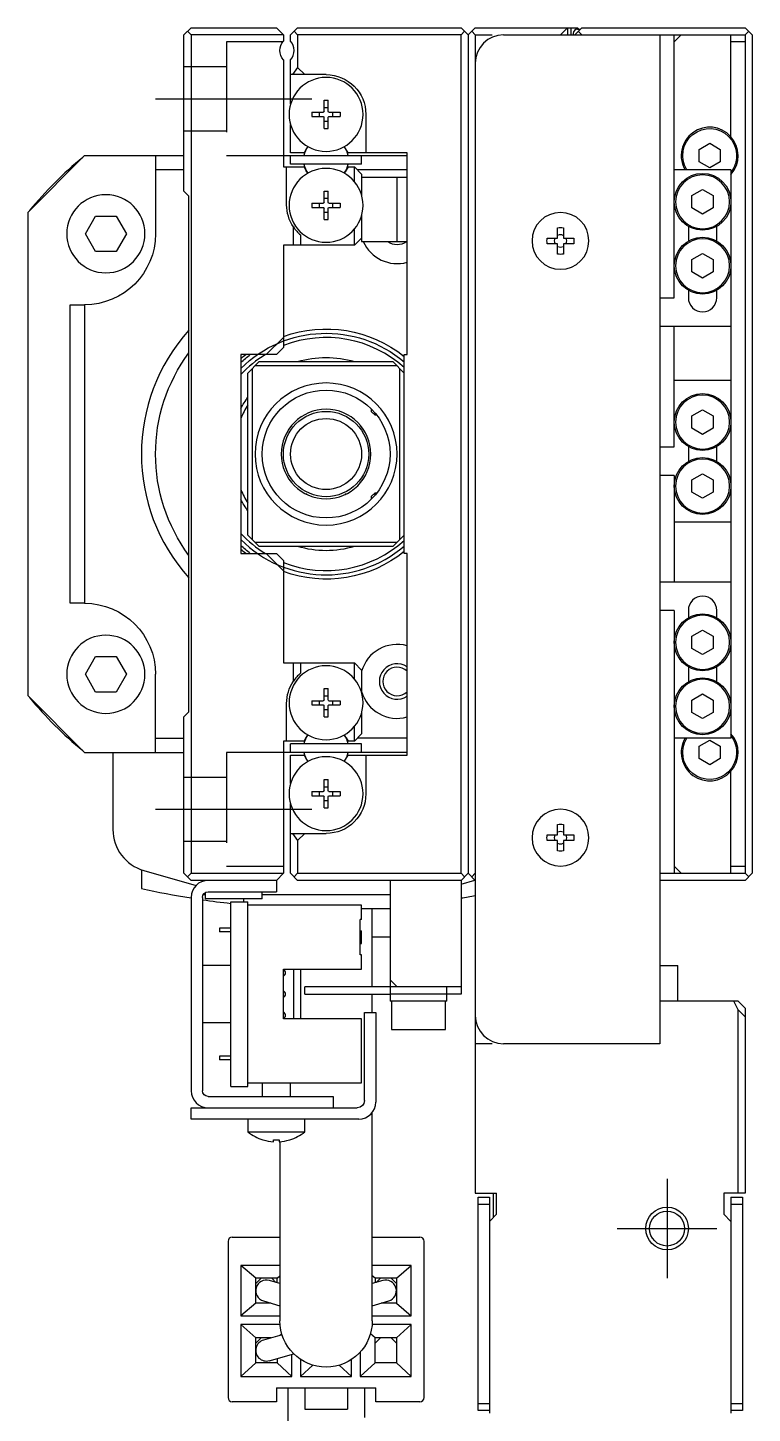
# Model space of a CAD drawing. Extents: x 0 to 930, y -8 to 492.
# Drawn here: x 0 to 51, y 308.9 to 406.4 of the extents above; entities that cross this region are included whole.
import ezdxf

# ---------------------------------------------------------------- set-up
doc = ezdxf.new("R2010")
doc.units = 0
doc.header["$LTSCALE"] = 0.5
doc.linetypes.add('CENTER', pattern=[50.8, 31.75, -6.35, 6.35, -6.35])
doc.linetypes.add('DASHED', pattern=[19.05, 12.7, -6.35])
for name, color, linetype in [('MSM_CENTER', 1, 'CENTER'), ('MSM_CONTINUOUS', 7, 'CONTINUOUS'), ('MSM_DASHED', 4, 'DASHED'), ('MSM_NARROW', 5, 'CONTINUOUS')]:
    doc.layers.add(name, color=color, linetype=linetype)

msp = doc.modelspace()

# ---------------------------------------------------------------- linework, layer by layer
at = {"layer": 'MSM_CENTER'}
for p, q in [((9, 401.406), (20, 401.406)), ((9, 351.406), (20, 351.406)), ((45, 325.406), (45, 318.406)), ((41.5, 321.906), (48.5, 321.906))]:
    msp.add_line(p, q, dxfattribs=at)
at = {"layer": 'MSM_CONTINUOUS'}
for p, q in [((11, 405.906), (11.5, 406.406)), ((11, 394.906), (11, 405.906)), ((11.5, 405.906), (11.25, 406.156)), ((11.5, 406.406), (17.5, 406.406)), ((11.5, 405.906), (11.5, 346.906)), ((18, 405.906), (11.5, 405.906)), ((17.5, 406.406), (18, 405.906)), ((18, 405.906), (18, 405.467)), ((18.5, 405.906), (19, 406.406)), ((18.5, 405.467), (18.5, 405.906)), ((19, 405.906), (18.75, 406.156)), ((19, 406.406), (30.5, 406.406)), ((30.5, 405.906), (19, 405.906)), ((19, 405.906), (19, 403.606)), ((30.5, 406.406), (31, 405.906)), ((30.75, 406.156), (30.5, 405.906)), ((30.5, 346.906), (30.5, 405.906)), ((31.5, 406.406), (31, 405.906)), ((31, 405.906), (31, 346.906)), ((31.5, 405.906), (31.25, 406.156)), ((31.5, 406.406), (38.7, 406.406)), ((31.5, 405.906), (32.7, 405.906)), ((31.5, 405.906), (31.5, 324.406)), ((33.5, 405.906), (50.5, 405.906)), ((38, 406.406), (37.5, 405.906)), ((38, 406.406), (38, 405.906)), ((38.225, 406.406), (38.225, 405.906)), ((38.4, 406.006), (38.4, 405.906)), ((39, 406.406), (38.5, 405.906)), ((38.7, 406.406), (38.8, 406.306)), ((38.7, 406.306), (38.9, 406.306)), ((39, 405.906), (38.75, 406.156)), ((39, 406.406), (50.5, 406.406)), ((44.5, 405.906), (44.5, 334.906)), ((45.5, 405.406), (46, 405.906)), ((45.5, 387.406), (45.5, 405.906)), ((49.5, 398.728), (49.5, 405.906)), ((50.5, 406.406), (51, 405.906)), ((50.75, 406.156), (50.5, 405.906)), ((50.5, 405.906), (50.5, 346.906)), ((51, 405.906), (51, 346.906)), ((50.5, 405.406), (49.5, 405.406)), ((18, 404.144), (18, 396.606)), ((18.5, 401.02), (18.5, 404.144)), ((21, 403.106), (18.5, 403.106)), ((19, 403.606), (18.646, 403.106)), ((19.5, 403.106), (19, 403.606)), ((20.855, 401.306), (21.145, 401.306)), ((20.855, 400.511), (20.855, 401.306)), ((21.145, 400.776), (20.855, 400.776)), ((21.145, 400.511), (21.145, 401.306)), ((20, 400.451), (20.795, 400.451)), ((20, 400.451), (20, 400.161)), ((20, 400.161), (20.795, 400.161)), ((20.53, 400.161), (20.53, 400.451)), ((20.855, 399.306), (20.855, 400.101)), ((20.855, 399.836), (21.145, 399.836)), ((21.145, 399.306), (21.145, 400.101)), ((21.205, 400.451), (22, 400.451)), ((21.205, 400.161), (22, 400.161)), ((21.47, 400.161), (21.47, 400.451)), ((22, 400.451), (22, 400.161)), ((23.8, 400.306), (23.8, 397.606)), ((18.5, 397.606), (18.5, 399.591)), ((20.855, 399.306), (21.145, 399.306)), ((19.621, 397.902), (19.45, 397.606)), ((22.55, 397.606), (22.379, 397.902)), ((47.25, 397.839), (48, 398.272)), ((47.25, 396.973), (47.25, 397.839)), ((48, 398.272), (48.75, 397.839)), ((48.75, 397.839), (48.75, 396.973)), ((4, 397.406), (0, 393.406)), ((4, 397.406), (11, 397.406)), ((9, 397.406), (9, 391.906)), ((18, 397.406), (26.7, 397.406)), ((19.45, 397.606), (18.5, 397.606)), ((18.5, 396.806), (18.5, 397.406)), ((26.7, 397.606), (22.55, 397.606)), ((23.5, 396.806), (23.5, 397.406)), ((26.7, 383.406), (26.7, 397.606)), ((48, 396.54), (47.25, 396.973)), ((48.75, 396.973), (48, 396.54)), ((11, 396.406), (9, 396.406)), ((18, 396.606), (19.45, 396.606)), ((18.225, 393.95), (18.225, 396.606)), ((23.5, 396.806), (18.5, 396.806)), ((19.579, 396.382), (19.45, 396.606)), ((19.575, 396.406), (19.565, 396.406)), ((22.55, 396.606), (22.421, 396.382)), ((22.435, 396.406), (22.425, 396.406)), ((22.55, 396.606), (23, 396.606)), ((23, 395.567), (23, 396.606)), ((23, 396.606), (23.5, 396.106)), ((26.7, 396.406), (23.2, 396.406)), ((23.5, 396.106), (23.5, 394.62)), ((26.7, 395.856), (23.5, 395.856)), ((26, 391.356), (26, 395.856)), ((49.5, 396.406), (45.5, 396.406)), ((49.5, 396.406), (49.5, 356.406)), ((11.35, 394.556), (11, 394.906)), ((20.855, 394.906), (21.145, 394.906)), ((20.855, 394.111), (20.855, 394.906)), ((21.145, 394.111), (21.145, 394.906)), ((46.75, 394.589), (47.5, 395.022)), ((47.5, 395.022), (48.25, 394.589)), ((11.35, 358.256), (11.35, 394.556)), ((20, 394.051), (20.795, 394.051)), ((20, 394.051), (20, 393.761)), ((20.53, 393.761), (20.53, 394.051)), ((21.145, 394.376), (20.855, 394.376)), ((21.205, 394.051), (22, 394.051)), ((21.47, 393.761), (21.47, 394.051)), ((22, 394.051), (22, 393.761)), ((46.75, 393.723), (46.75, 394.589)), ((48.25, 394.589), (48.25, 393.723)), ((0, 393.406), (0, 359.406)), ((4.057, 391.906), (4.778, 393.156)), ((4.778, 393.156), (6.222, 393.156)), ((6.222, 393.156), (6.943, 391.906)), ((20, 393.761), (20.795, 393.761)), ((20.855, 392.906), (20.855, 393.701)), ((20.855, 393.436), (21.145, 393.436)), ((21.145, 392.906), (21.145, 393.701)), ((21.205, 393.761), (22, 393.761)), ((23.5, 393.191), (23.5, 391.356)), ((47.5, 393.29), (46.75, 393.723)), ((48.25, 393.723), (47.5, 393.29)), ((18.7, 391.106), (18.7, 392.39)), ((20.855, 392.906), (21.145, 392.906)), ((23, 391.106), (23, 392.244)), ((37.3, 391.606), (37.3, 392.334)), ((37.7, 392.334), (37.7, 391.606)), ((46.5, 392.424), (46.5, 391.388)), ((48.5, 391.388), (48.5, 392.424)), ((4.778, 390.656), (4.057, 391.906)), ((6.943, 391.906), (6.222, 390.656)), ((23, 391.106), (18, 391.106)), ((18, 391.106), (18, 383.906)), ((19.2, 391.827), (19.2, 391.106)), ((23.5, 391.606), (23, 391.106)), ((23.5, 391.356), (26.7, 391.356)), ((36.571, 391.606), (37.3, 391.606)), ((37.3, 391.206), (36.571, 391.206)), ((37.3, 390.477), (37.3, 391.206)), ((37.7, 391.606), (38.429, 391.606)), ((38.429, 391.206), (37.7, 391.206)), ((37.7, 391.206), (37.7, 390.477)), ((6.222, 390.656), (4.778, 390.656)), ((46.75, 390.089), (47.5, 390.522)), ((46.75, 389.223), (46.75, 390.089)), ((47.5, 390.522), (48.25, 390.089)), ((48.25, 390.089), (48.25, 389.223)), ((47.5, 388.79), (46.75, 389.223)), ((48.25, 389.223), (47.5, 388.79)), ((44.5, 387.406), (45.5, 387.406)), ((46.5, 387.924), (46.5, 387.406)), ((48.5, 387.406), (48.5, 387.924)), ((3, 365.906), (3, 386.906)), ((3, 386.906), (4, 386.906)), ((4, 386.906), (4, 365.906)), ((44.5, 385.406), (49.5, 385.406)), ((45.5, 376.906), (45.5, 385.406)), ((16.793, 383.406), (18, 384.613)), ((17.5, 383.406), (15, 383.406)), ((15, 383.406), (15, 369.406)), ((18, 383.906), (17.5, 383.406)), ((26.5, 369.406), (26.5, 383.406)), ((26.5, 383.406), (26.7, 383.406)), ((15.5, 382.106), (16.3, 382.906)), ((15.8, 382.406), (15.8, 370.406)), ((26, 382.606), (16, 382.606)), ((16.3, 382.906), (25.7, 382.906)), ((25.7, 382.906), (26, 382.606)), ((26.2, 382.406), (26, 382.606)), ((26.2, 370.406), (26.2, 382.406)), ((26.2, 382.406), (26.5, 382.106)), ((15.5, 370.706), (15.5, 382.106)), ((45.5, 381.606), (49.5, 381.606)), ((24.2, 379.381), (24.2, 379.569)), ((24.2, 379.381), (24.425, 379.156)), ((24.425, 379.324), (24.425, 379.156)), ((46.75, 379.089), (47.5, 379.522)), ((47.5, 379.522), (48.25, 379.089)), ((24.425, 379.156), (24.562, 379.156)), ((46.75, 378.223), (46.75, 379.089)), ((48.25, 379.089), (48.25, 378.223)), ((47.5, 377.79), (46.75, 378.223)), ((48.25, 378.223), (47.5, 377.79)), ((44.5, 376.906), (45.5, 376.906)), ((46.5, 376.924), (46.5, 375.888)), ((48.5, 375.888), (48.5, 376.924)), ((18.035, 375.345), (18.035, 375.342)), ((23.965, 375.342), (23.965, 375.342)), ((45.5, 374.906), (44.5, 374.906)), ((45.5, 374.906), (45.5, 367.406)), ((46.75, 374.589), (47.5, 375.022)), ((46.75, 373.723), (46.75, 374.589)), ((47.5, 375.022), (48.25, 374.589)), ((48.25, 374.589), (48.25, 373.723)), ((19.557, 373.606), (19.625, 373.606)), ((19.689, 373.541), (19.625, 373.606)), ((22.375, 373.606), (22.311, 373.541)), ((22.375, 373.606), (22.443, 373.606)), ((24.425, 373.656), (24.2, 373.431)), ((24.2, 373.242), (24.2, 373.431)), ((24.425, 373.656), (24.425, 373.487)), ((24.562, 373.656), (24.425, 373.656)), ((24.562, 373.656), (24.562, 373.656)), ((47.5, 373.29), (46.75, 373.723)), ((48.25, 373.723), (47.5, 373.29)), ((49.5, 371.606), (45.5, 371.606)), ((16.3, 369.906), (15.5, 370.706)), ((26.5, 370.706), (25.7, 369.906)), ((16, 370.206), (26, 370.206)), ((25.7, 369.906), (16.3, 369.906)), ((15, 369.406), (17.5, 369.406)), ((18, 368.198), (16.793, 369.406)), ((17.5, 369.406), (18, 368.906)), ((18, 368.906), (18, 361.706)), ((26.7, 369.406), (26.5, 369.406)), ((26.7, 355.206), (26.7, 369.406)), ((44.5, 367.406), (49.5, 367.406)), ((4, 365.906), (3, 365.906)), ((45.5, 365.406), (44.5, 365.406)), ((45.5, 365.406), (45.5, 346.906)), ((46.5, 365.406), (46.5, 364.888)), ((48.5, 364.888), (48.5, 365.406)), ((46.75, 363.589), (47.5, 364.022)), ((47.5, 364.022), (48.25, 363.589)), ((46.75, 362.723), (46.75, 363.589)), ((47.5, 362.29), (46.75, 362.723)), ((48.25, 362.723), (47.5, 362.29)), ((48.25, 363.589), (48.25, 362.723)), ((4.057, 360.906), (4.778, 362.156)), ((4.778, 362.156), (6.222, 362.156)), ((6.222, 362.156), (6.943, 360.906)), ((4.778, 359.656), (4.057, 360.906)), ((6.943, 360.906), (6.222, 359.656)), ((9, 355.406), (9, 360.906)), ((18, 361.706), (23, 361.706)), ((18.7, 360.421), (18.7, 361.706)), ((19.2, 361.706), (19.2, 360.985)), ((23, 360.567), (23, 361.706)), ((23, 361.706), (23.5, 361.206)), ((23.5, 361.206), (23.5, 359.62)), ((46.5, 361.424), (46.5, 360.388)), ((48.5, 360.388), (48.5, 361.424)), ((20.855, 359.906), (21.145, 359.906)), ((20.855, 359.111), (20.855, 359.906)), ((21.145, 359.111), (21.145, 359.906)), ((0, 359.406), (4, 355.406)), ((6.222, 359.656), (4.778, 359.656)), ((18.225, 356.206), (18.225, 358.861)), ((20, 359.051), (20.795, 359.051)), ((20, 359.051), (20, 358.761)), ((20.53, 358.761), (20.53, 359.051)), ((21.145, 359.376), (20.855, 359.376)), ((21.205, 359.051), (22, 359.051)), ((21.47, 358.761), (21.47, 359.051)), ((22, 359.051), (22, 358.761)), ((46.75, 359.089), (47.5, 359.522)), ((46.75, 358.223), (46.75, 359.089)), ((47.5, 359.522), (48.25, 359.089)), ((48.25, 359.089), (48.25, 358.223)), ((11, 357.906), (11.35, 358.256)), ((11, 346.906), (11, 357.906)), ((20, 358.761), (20.795, 358.761)), ((20.855, 357.906), (20.855, 358.701)), ((20.855, 358.436), (21.145, 358.436)), ((20.855, 357.906), (21.145, 357.906)), ((21.145, 357.906), (21.145, 358.701)), ((21.205, 358.761), (22, 358.761)), ((23.5, 358.191), (23.5, 356.706)), ((47.5, 357.79), (46.75, 358.223)), ((48.25, 358.223), (47.5, 357.79)), ((23, 356.206), (23, 357.244)), ((9, 356.406), (11, 356.406)), ((19.45, 356.206), (18, 356.206)), ((18, 356.206), (18, 346.906)), ((18.5, 355.406), (18.5, 356.006)), ((23.5, 356.006), (18.5, 356.006)), ((19.45, 356.206), (19.579, 356.429)), ((19.575, 356.406), (19.565, 356.406)), ((22.421, 356.429), (22.55, 356.206)), ((22.435, 356.406), (22.425, 356.406)), ((23, 356.206), (22.55, 356.206)), ((23.5, 356.706), (23, 356.206)), ((26.7, 356.406), (23.2, 356.406)), ((23.5, 355.406), (23.5, 356.006)), ((49.5, 356.406), (45.5, 356.406)), ((47.25, 355.839), (48, 356.272)), ((48, 356.272), (48.75, 355.839)), ((4, 355.406), (11, 355.406)), ((6, 355.406), (6, 349.986)), ((26.7, 355.406), (18, 355.406)), ((18.5, 355.206), (19.45, 355.206)), ((18.5, 353.22), (18.5, 355.206)), ((19.45, 355.206), (19.621, 354.909)), ((22.379, 354.909), (22.55, 355.206)), ((22.55, 355.206), (26.7, 355.206)), ((23.8, 355.206), (23.8, 352.506)), ((47.25, 354.973), (47.25, 355.839)), ((48, 354.54), (47.25, 354.973)), ((48.75, 354.973), (48, 354.54)), ((48.75, 355.839), (48.75, 354.973)), ((49.5, 346.906), (49.5, 354.083)), ((20.855, 353.506), (21.145, 353.506)), ((20.855, 352.711), (20.855, 353.506)), ((21.145, 352.976), (20.855, 352.976)), ((21.145, 352.711), (21.145, 353.506)), ((20, 352.651), (20.795, 352.651)), ((20, 352.651), (20, 352.361)), ((20, 352.361), (20.795, 352.361)), ((20.53, 352.361), (20.53, 352.651)), ((20.855, 351.506), (20.855, 352.301)), ((20.855, 352.036), (21.145, 352.036)), ((21.145, 351.506), (21.145, 352.301)), ((21.205, 352.651), (22, 352.651)), ((21.205, 352.361), (22, 352.361)), ((21.47, 352.361), (21.47, 352.651)), ((22, 352.651), (22, 352.361)), ((18.5, 346.906), (18.5, 351.791)), ((20.855, 351.506), (21.145, 351.506)), ((37.3, 349.606), (37.3, 350.334)), ((37.7, 350.334), (37.7, 349.606)), ((18.5, 349.706), (21, 349.706)), ((18.646, 349.706), (19, 349.206)), ((19, 349.206), (19.5, 349.706)), ((19, 349.206), (19, 346.906)), ((36.571, 349.606), (37.3, 349.606)), ((37.3, 349.206), (36.571, 349.206)), ((37.3, 348.477), (37.3, 349.206)), ((37.7, 349.606), (38.429, 349.606)), ((38.429, 349.206), (37.7, 349.206)), ((37.7, 349.206), (37.7, 348.477)), ((8, 347.158), (8, 345.836)), ((8.173, 347.103), (11.847, 346.049)), ((46, 346.906), (45.5, 347.406)), ((49.5, 347.406), (50.5, 347.406)), ((11.25, 346.656), (11, 346.906)), ((11.25, 346.656), (11.5, 346.906)), ((11.5, 346.406), (11.25, 346.656)), ((11.5, 346.906), (18, 346.906)), ((17.5, 346.406), (11.5, 346.406)), ((18, 346.906), (17.5, 346.406)), ((17.5, 346.406), (17.5, 345.606)), ((19, 346.406), (18.5, 346.906)), ((18.75, 346.656), (19, 346.906)), ((19, 346.906), (30.5, 346.906)), ((30.5, 346.406), (19, 346.406)), ((25.5, 346.406), (25.5, 337.906)), ((30.5, 346.906), (30.75, 346.656)), ((31, 346.906), (30.5, 346.406)), ((30.5, 346.149), (31.477, 346.429)), ((30.5, 346.406), (30.5, 338.406)), ((31, 346.906), (31.5, 346.406)), ((31.25, 346.656), (31.5, 346.906)), ((44.5, 346.906), (50.5, 346.906)), ((50.5, 346.406), (44.5, 346.406)), ((51, 346.906), (50.5, 346.406)), ((50.5, 346.906), (50.75, 346.656)), ((11.5, 345.206), (11.5, 331.606)), ((12.3, 345.206), (12.3, 331.606)), ((12.354, 345.406), (12.5, 345.406)), ((12.5, 345.552), (12.5, 345.106)), ((12.7, 345.606), (17.5, 345.606)), ((16.5, 345.106), (16.5, 345.606)), ((16.5, 345.406), (25.5, 345.406)), ((16.5, 345.106), (12.5, 345.106)), ((14.3, 331.906), (14.3, 344.906)), ((14.3, 344.906), (15.5, 344.906)), ((15.18, 345.106), (15.18, 344.906)), ((15.5, 331.906), (15.5, 344.906)), ((23.5, 344.656), (15.5, 344.656)), ((23.5, 343.656), (23.5, 344.656)), ((25.5, 344.406), (23.5, 344.406)), ((24.25, 338.906), (24.25, 344.406)), ((23.5, 343.656), (23.4, 343.656)), ((23.4, 341.156), (23.4, 343.656)), ((14.3, 343.031), (13.5, 343.031)), ((13.5, 343.031), (13.5, 342.781)), ((14.3, 342.781), (13.5, 342.781)), ((23.4, 342.856), (23.5, 342.856)), ((23.4, 342.481), (23.5, 342.481)), ((23.4, 342.331), (23.5, 342.331)), ((23.5, 341.956), (23.5, 342.856)), ((25.5, 342.406), (24.25, 342.406)), ((23.4, 341.956), (23.5, 341.956)), ((14.3, 340.406), (12.3, 340.406)), ((23.5, 341.156), (23.4, 341.156)), ((23.5, 340.156), (23.5, 341.156)), ((44.5, 340.406), (45.75, 340.406)), ((45.75, 337.906), (45.75, 340.406)), ((18, 336.656), (18, 340.156)), ((18, 340.156), (23.5, 340.156)), ((18.7, 340.156), (18.7, 336.656)), ((19.2, 340.156), (19.2, 336.656)), ((26, 338.906), (25.5, 339.406)), ((19.5, 338.406), (19.5, 338.906)), ((30.5, 338.906), (19.5, 338.906)), ((19.5, 338.406), (25.5, 338.406)), ((24.25, 337.106), (24.25, 338.406)), ((29.5, 338.406), (25.5, 338.406)), ((29.5, 337.906), (29.5, 338.906)), ((30.5, 338.406), (29.5, 338.406)), ((29.5, 337.906), (25.5, 337.906)), ((25.6, 337.906), (25.6, 335.906)), ((29.4, 335.906), (29.4, 337.906)), ((50, 337.906), (44.5, 337.906)), ((50, 337.293), (49.694, 337.906)), ((50, 337.906), (50.5, 337.406)), ((50.5, 337.406), (50.5, 324.406)), ((12.3, 336.406), (14.3, 336.406)), ((23.5, 336.656), (18, 336.656)), ((23.5, 332.156), (23.5, 336.656)), ((23.7, 337.106), (24.5, 337.106)), ((23.7, 330.906), (23.7, 337.106)), ((24.5, 337.106), (24.5, 330.806)), ((50, 324.406), (50, 337.293)), ((50.5, 336.793), (50, 337.293)), ((25.6, 335.906), (29.4, 335.906)), ((32.7, 334.906), (31.5, 334.906)), ((44.5, 334.906), (33.5, 334.906)), ((13.5, 334.031), (13.5, 333.781)), ((14.3, 334.031), (13.5, 334.031)), ((14.3, 333.781), (13.5, 333.781)), ((14.3, 331.906), (15.5, 331.906)), ((15.5, 332.156), (23.5, 332.156)), ((16.5, 332.156), (16.5, 331.206)), ((18.5, 331.206), (18.5, 332.156)), ((12.7, 331.206), (21.5, 331.206)), ((21.5, 331.206), (21.5, 330.406)), ((11.5, 329.606), (11.5, 330.406)), ((11.5, 330.406), (23.2, 330.406)), ((23.3, 329.606), (11.5, 329.606)), ((15.5, 329.606), (15.5, 328.708)), ((19.5, 328.708), (19.5, 329.606)), ((24.25, 315.406), (24.25, 330.072)), ((15.5, 328.708), (19.5, 328.708)), ((16.55, 328.15), (16.571, 328.15)), ((17.3, 328.15), (17.7, 328.15)), ((17.3, 328.018), (17.3, 328.15)), ((17.7, 328.15), (17.7, 328.018)), ((17.75, 328.022), (17.75, 315.406)), ((18.429, 328.15), (18.45, 328.15)), ((31.5, 324.406), (33, 324.406)), ((31.7, 324.106), (32.5, 324.106)), ((31.7, 309.106), (31.7, 324.106)), ((32.5, 324.106), (32.5, 308.906)), ((32.75, 324.406), (32.75, 322.656)), ((33, 322.906), (33, 324.406)), ((50.5, 324.406), (49, 324.406)), ((49, 324.406), (49, 322.906)), ((49.5, 324.106), (50.3, 324.106)), ((49.5, 324.106), (49.5, 308.906)), ((50.3, 324.106), (50.3, 309.106)), ((32.5, 323.606), (31.7, 323.606)), ((33, 322.906), (32.5, 322.406)), ((49.5, 322.406), (49, 322.906)), ((50.3, 323.606), (49.5, 323.606)), ((14.1, 321.006), (14.1, 310.006)), ((14.4, 321.306), (17.75, 321.306)), ((24.25, 321.306), (27.6, 321.306)), ((27.9, 310.006), (27.9, 321.006)), ((17.75, 319.306), (15, 319.306)), ((15, 319.306), (15, 315.756)), ((16.05, 318.406), (15, 319.306)), ((27, 319.306), (24.25, 319.306)), ((25.95, 318.406), (27, 319.306)), ((27, 315.756), (27, 319.306)), ((16.05, 316.656), (16.05, 318.406)), ((17.55, 318.406), (16.05, 318.406)), ((16.05, 318.031), (16.425, 318.406)), ((17.75, 318.031), (17.013, 318.25)), ((17.175, 318.406), (17.465, 318.116)), ((17.55, 318.406), (17.75, 318.577)), ((17.55, 318.09), (17.55, 318.406)), ((24.45, 318.406), (24.25, 318.577)), ((24.987, 318.25), (24.25, 318.031)), ((25.95, 318.406), (24.45, 318.406)), ((24.45, 318.406), (24.45, 318.09)), ((24.535, 318.116), (24.825, 318.406)), ((25.575, 318.406), (25.95, 318.031)), ((25.95, 318.406), (25.95, 316.656)), ((16.05, 316.656), (15, 315.756)), ((17.113, 316.656), (16.05, 316.656)), ((16.587, 316.812), (17.75, 316.466)), ((24.25, 316.466), (25.413, 316.812)), ((25.95, 316.656), (24.887, 316.656)), ((25.95, 316.656), (27, 315.756)), ((15, 315.756), (17.75, 315.756)), ((17.76, 315.156), (15, 315.156)), ((15, 315.156), (15, 311.506)), ((16.05, 314.206), (15, 315.156)), ((27, 315.156), (24.24, 315.156)), ((24.25, 315.756), (27, 315.756)), ((25.95, 314.206), (27, 315.156)), ((27, 311.506), (27, 315.156)), ((17.144, 314.206), (16.05, 314.206)), ((16.05, 312.456), (16.05, 314.206)), ((16.05, 313.831), (16.425, 314.206)), ((17.904, 314.418), (16.598, 314.053)), ((17.732, 314.37), (17.878, 314.502)), ((24.45, 314.206), (24.122, 314.502)), ((24.45, 312.456), (24.45, 314.206)), ((25.95, 314.206), (24.45, 314.206)), ((24.45, 313.831), (24.825, 314.206)), ((25.575, 314.206), (25.95, 313.831)), ((25.95, 314.206), (25.95, 312.456)), ((17.002, 312.608), (18.721, 313.089)), ((18.6, 311.506), (18.6, 313.055)), ((23.4, 313.214), (23.4, 311.506)), ((16.05, 312.456), (15, 311.506)), ((17.55, 312.456), (16.05, 312.456)), ((17.55, 312.762), (17.55, 312.456)), ((17.55, 312.456), (18.6, 311.506)), ((19.2, 312.7), (19.2, 311.506)), ((20.069, 312.292), (19.2, 311.506)), ((21.931, 312.292), (22.8, 311.506)), ((22.8, 311.506), (22.8, 312.7)), ((24.45, 312.456), (23.4, 311.506)), ((25.95, 312.456), (24.45, 312.456)), ((25.95, 312.456), (27, 311.506)), ((15, 311.506), (18.6, 311.506)), ((19.2, 311.506), (22.8, 311.506)), ((23.4, 311.506), (27, 311.506)), ((17.5, 310.706), (17.5, 309.706)), ((17.5, 310.706), (24.5, 310.706)), ((18.3, 310.706), (18.3, 306.906)), ((19.5, 310.706), (19.5, 309.206)), ((22.5, 310.706), (22.5, 309.206)), ((23.7, 310.706), (23.7, 308.606)), ((24.5, 309.706), (24.5, 310.706)), ((17.5, 309.706), (14.4, 309.706)), ((19.5, 309.206), (22.5, 309.206)), ((27.6, 309.706), (24.5, 309.706)), ((31.7, 309.606), (32.5, 309.606)), ((32.5, 309.106), (31.7, 309.106)), ((49.5, 309.606), (50.3, 309.606)), ((50.3, 309.106), (49.5, 309.106))]:
    msp.add_line(p, q, dxfattribs=at)
at = {"layer": 'MSM_CONTINUOUS', "extrusion": (0, 0, -1)}
for centre, radius in [((-21, 400.306), 2.6), ((-21, 393.906), 2.6), ((-47.5, 394.156), 1.9), ((-5.5, 391.906), 2.75), ((-37.5, 391.406), 2), ((-47.5, 389.656), 1.9), ((-21, 376.406), 5), ((-47.5, 378.656), 1.9), ((-21, 376.406), 3.15), ((-47.5, 374.156), 1.9), ((-47.5, 363.156), 1.9), ((-5.5, 360.906), 2.75), ((-21, 358.906), 2.6), ((-47.5, 358.656), 1.9), ((-21, 352.506), 2.6), ((-37.5, 349.406), 2)]:
    msp.add_circle(centre, radius, dxfattribs=at)
at = {"layer": 'MSM_CONTINUOUS'}
for centre, radius in [((47.5, 394.156), 2), ((47.5, 389.656), 2), ((21, 376.406), 4.5), ((47.5, 378.656), 2), ((21, 376.406), 3), ((47.5, 374.156), 2), ((47.5, 363.156), 2), ((47.5, 358.656), 2), ((45, 321.906), 1.23)]:
    msp.add_circle(centre, radius, dxfattribs=at)
for centre, radius, start, end in [((33.5, 403.906), 2, 90, 180), ((38.7, 406.006), 0.3, 90, 180), ((17.75, 404.806), 1, 318.59038, 41.40962), ((48, 397.406), 2, 318.59038, 209.99996), ((21, 397.106), 1.587, 143.80275, 169.10691), ((21.115, 396.991), 1.75, 142.99403, 148.62173), ((21, 397.106), 1.587, 10.89309, 36.19725), ((20.885, 396.991), 1.75, 31.37827, 37.00597), ((21, 376.406), 27, 129.37652, 140.62348), ((21, 397.106), 1.588, 190.89302, 216.19719), ((21, 397.106), 1.588, 323.80281, 349.10698), ((21.025, 393.95), 2.8, 213.86456, 229.32363), ((26, 392.406), 2.6, 203.81884, 285.6185), ((37.5, 391.406), 0.435, 152.63352, 207.36648), ((37.5, 391.406), 0.435, 62.63352, 117.36648), ((37.5, 391.406), 0.435, 242.63352, 297.36648), ((37.5, 391.406), 0.435, 332.63352, 27.36648), ((47.5, 387.406), 1, 180, 0), ((21, 376.406), 13, 137.92837, 222.07163), ((21, 376.406), 8.2, 47.87644, 111.46013), ((21, 376.406), 8.2, 121.38815, 137.02972), ((21, 376.406), 6.5, 147.79577, 157.38014), ((21, 376.406), 6.5, 202.61986, 212.20423), ((21, 376.406), 8.2, 222.97028, 238.61185), ((21, 376.406), 8.5, 225.09913, 310.32022), ((21, 376.406), 8.2, 248.53987, 312.12356), ((47.5, 365.406), 1, 0, 180), ((26, 360.406), 2.6, 74.3815, 164.05763), ((21.025, 358.861), 2.8, 130.67637, 146.13544), ((26, 360.406), 1.006, 45.93457, 314.06543), ((21, 376.406), 27, 219.37652, 230.62348), ((26, 360.406), 2.6, 195.94237, 285.6185), ((21, 355.706), 1.588, 143.80275, 169.10691), ((21, 355.706), 1.587, 10.89309, 36.19725), ((48, 355.406), 2, 150, 41.40965), ((21, 355.706), 1.587, 190.89302, 216.19719), ((21.115, 355.821), 1.75, 211.37827, 217.00597), ((21, 355.706), 1.587, 323.80281, 349.10698), ((20.885, 355.821), 1.75, 322.99403, 328.62173), ((9, 349.986), 3, 180, 254.00417), ((37.5, 349.406), 0.435, 152.63352, 207.36648), ((37.5, 349.406), 0.435, 62.63352, 117.36648), ((37.5, 349.406), 0.435, 332.63352, 27.36648), ((37.5, 349.406), 0.435, 242.63352, 297.36648), ((12.7, 345.206), 1.2, 90, 180), ((21, 404.41), 60, 257.48667, 260.88983), ((21, 404.41), 60, 279.11017, 280.07866), ((21, 404.41), 60, 261.66272, 263.5886), ((17.9, 339.906), 0.25, 293.57818, 66.42182), ((17.9, 338.406), 0.25, 293.57818, 66.42182), ((17.9, 336.906), 0.25, 293.57818, 66.42182), ((33.5, 336.906), 2, 180, 270), ((12.7, 331.606), 1.2, 180, 270), ((23.3, 330.806), 1.2, 270, 0), ((17.5, 331.206), 3.2, 231.31781, 252.73), ((17.5, 331.206), 3.2, 287.27, 308.68219), ((17.5, 331.206), 3.194, 253.09474, 266.40965), ((17.5, 331.206), 3.194, 273.59035, 286.90526), ((14.4, 321.006), 0.3, 90, 180), ((27.6, 321.006), 0.3, 0, 90), ((16.8, 317.531), 0.75, 73.47911, 253.47911), ((25.2, 317.531), 0.75, 286.52089, 106.52086), ((16.8, 313.331), 0.75, 105.62423, 285.62423), ((14.4, 310.006), 0.3, 180, 270), ((27.6, 310.006), 0.3, 270, 0)]:
    msp.add_arc(centre, radius, start, end, dxfattribs=at)
at = {"layer": 'MSM_CONTINUOUS', "extrusion": (0, 0, -1)}
for centre, radius, start, end in [((-18.75, 404.806), 1, 318.59038, 41.40962), ((-21, 400.306), 2.8, 90, 180), ((-20.795, 400.511), 0.06, 180, 270), ((-20.795, 400.101), 0.06, 90, 180), ((-21.205, 400.511), 0.06, 270, 0), ((-21.205, 400.101), 0.06, 0, 90), ((-48, 397.406), 1.9, 328.24314, 217.86363), ((-21.115, 397.221), 1.75, 322.99403, 331.37827), ((-20.885, 397.221), 1.75, 208.62173, 217.00597), ((-21.025, 393.95), 2.8, 326.13544, 0), ((-20.795, 394.111), 0.06, 180, 270), ((-21.205, 394.111), 0.06, 270, 0), ((-20.795, 393.701), 0.06, 90, 180), ((-21.205, 393.701), 0.06, 0, 90), ((-37.5, 391.406), 0.95, 77.8468, 102.1532), ((-4, 391.906), 5, 180, 270), ((-37.5, 391.406), 0.95, 347.8468, 12.1532), ((-37.5, 391.406), 0.95, 167.8468, 192.1532), ((-37.5, 391.406), 0.95, 257.8468, 282.1532), ((-21, 376.406), 8.5, 45.09913, 130.32022), ((-21, 376.406), 8.8, 70.06773, 128.68219), ((-21, 376.406), 12, 323.52984, 36.47016), ((-21, 376.406), 9, 48.18969, 51.05756), ((-21, 376.406), 8.8, 47.01411, 52.69821), ((-21, 376.406), 6.8, 72.91742, 107.08258), ((-21, 376.406), 6.8, 28.07249, 36.01885), ((-21, 376.406), 6.8, 323.98115, 331.92751), ((-21, 376.406), 8.8, 307.30179, 312.98589), ((-21, 376.406), 9, 308.94244, 311.81031), ((-21, 376.406), 8.8, 231.31781, 289.93227), ((-21, 376.406), 6.8, 252.91742, 287.08258), ((-4, 360.906), 5, 90, 180), ((-21.025, 358.861), 2.8, 0, 33.86456), ((-20.795, 359.111), 0.06, 180, 270), ((-21.205, 359.111), 0.06, 270, 0), ((-20.795, 358.701), 0.06, 90, 180), ((-21.205, 358.701), 0.06, 0, 90), ((-21.115, 355.591), 1.75, 28.62173, 37.00597), ((-20.885, 355.591), 1.75, 142.99403, 151.37827), ((-48, 355.406), 1.9, 142.13635, 31.75686), ((-20.795, 352.711), 0.06, 180, 270), ((-20.795, 352.301), 0.06, 90, 180), ((-21, 352.506), 2.8, 180, 270), ((-21.205, 352.711), 0.06, 270, 0), ((-21.205, 352.301), 0.06, 0, 90), ((-37.5, 349.406), 0.95, 77.8468, 102.1532), ((-37.5, 349.406), 0.95, 347.8468, 12.1532), ((-37.5, 349.406), 0.95, 167.8468, 192.1532), ((-37.5, 349.406), 0.95, 257.8468, 282.1532), ((-12.7, 345.206), 0.4, 0, 90), ((-12.7, 331.606), 0.4, 270, 0), ((-23.2, 330.906), 0.5, 180, 270), ((-21, 315.406), 3.25, 180, 359.99998)]:
    msp.add_arc(centre, radius, start, end, dxfattribs=at)
at = {"layer": 'MSM_DASHED'}
for p, q in [((14, 405.406), (14, 397.406)), ((17.949, 405.406), (14, 405.406)), ((14, 403.656), (11, 403.656)), ((11, 399.156), (14, 399.156)), ((14, 397.406), (18, 397.406)), ((14, 355.406), (14, 347.406)), ((18, 355.406), (14, 355.406)), ((14, 353.656), (11, 353.656)), ((11, 349.156), (14, 349.156)), ((14, 347.406), (18, 347.406))]:
    msp.add_line(p, q, dxfattribs=at)
at = {"layer": 'MSM_NARROW'}
msp.add_line((24.562, 373.656), (24.562, 373.656), dxfattribs=at)
for centre, radius in [((21, 376.406), 2.5), ((45, 321.906), 1.5)]:
    msp.add_circle(centre, radius, dxfattribs=at)
for centre, start, end in [((26, 392.406), 237.14012, 302.85988), ((26, 360.406), 55.9442, 304.0558)]:
    msp.add_arc(centre, 1.25, start, end, dxfattribs=at)

doc.saveas('drawing.dxf')
